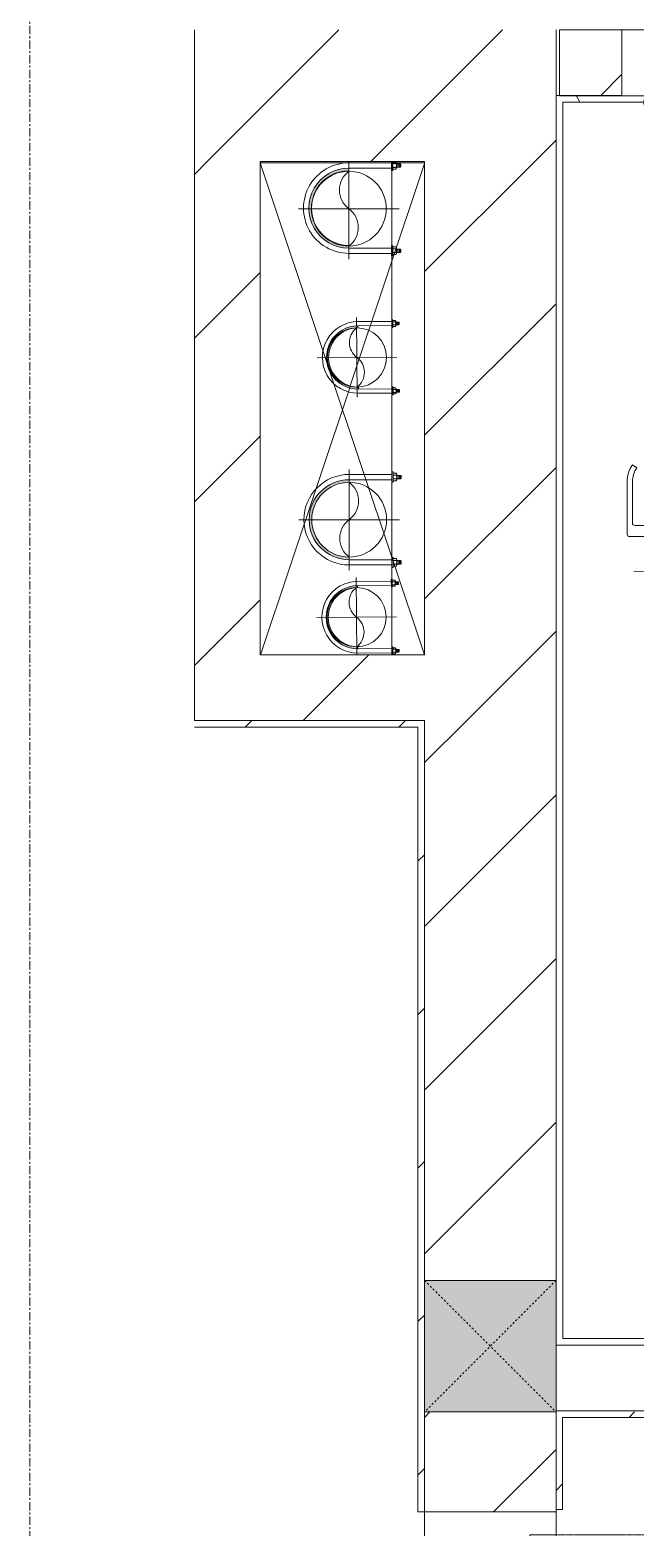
# Model space of a CAD drawing. Header units: millimetres. Extents: x 5359 to 218750, y -16347 to 109893.
# Drawn here: x 118253 to 119173, y 56460 to 58737 of the extents above; entities that cross this region are included whole.
import ezdxf

# ---------------------------------------------------------------- set-up
doc = ezdxf.new("R2010")
doc.units = ezdxf.units.MM
for name, pattern in [('Dash', [6, 3, -3]), ('Grid Line', [22.225, 12.7, -3.175, 3.175, -3.175]), ('IMPORT-CENTER _3_', [10.16, 6.35, -1.27, 1.27, -1.27]), ('NET VAN', [1.06, 0.53, -0.53])]:
    doc.linetypes.add(name, pattern=pattern)
for name, color, linetype, lineweight in [('0-1', 7, 'Continuous', 5), ('0-2', 9, 'Continuous', 9), ('A-DETL-GENF-1', 9, 'Continuous', 9), ('A-DETL-GENF-2', 9, 'NET VAN', 9), ('A-DOOR', 31, 'Continuous', 9), ('A-DOOR-1', 9, 'Continuous', 9), ('A-DOOR-FRAM', 31, 'Continuous', 9), ('A-FLOR-1', 9, 'Continuous', 9), ('A-WALL', 113, 'Continuous', 9), ('A-WALL-1', 53, 'Continuous', 18), ('A-WALL-3', 113, 'Continuous', 18), ('A-WALL-PATT-1', 10, 'Continuous', 9), ('A-WALL-PATT-2', 9, 'Continuous', 9), ('A-WALL-PATT-3', 111, 'Continuous', 9), ('G-IMPT', 8, 'Continuous', 9), ('G-IMPT-1', 8, 'IMPORT-CENTER _3_', 9), ('I-WALL-1', 53, 'Continuous', 18), ('I-WALL-3', 2, 'Continuous', 18), ('M-EQPM', 50, 'Continuous', 9), ('S-COLS', 52, 'Continuous', 9), ('S-COLS-1', 253, 'Continuous', 5), ('S-COLS-4', 52, 'Continuous', 18), ('S-COLS-5', 52, 'Dash', 9), ('S-COLS-HDLN', 52, 'Dash', 9), ('S-GRID-1', 1, 'Grid Line', 9)]:
    doc.layers.add(name, color=color, linetype=linetype, lineweight=lineweight)
pattern_1 = [(45, (0, 0), (-116.67262, 116.67262), [])]
pattern_2 = [(0, (0, 0), (894.08, 223.52), [73.762, -596.798, 73.762, -596.798, -3576.32]), (0, (0, 0), (894.08, 223.52), [-1341.12, 73.762, -1267.358, 73.762, -596.798, -1564.64]), (0, (0, 0), (894.08, 223.52), [-3352.8, 73.762, -373.278, 73.762, -1043.838]), (120, (335.28, 111.76), (-640.614, 662.536), [73.762, -596.798, 73.762, -4173.118]), (120, (335.28, 111.76), (-640.614, 662.536), [-744.322, -596.798, 73.762, -1267.358, -2235.2]), (120, (335.28, 111.76), (-640.614, 662.536), [-2682.24, 73.762, -596.798, 73.762, -1490.878]), (120, (335.28, 111.76), (-640.614, 662.536), [-3426.562, -373.278, 73.762, -1043.838]), (240, (447.04, 558.8), (-253.466, -886.056), [73.762, -596.798, 73.762, -4173.118]), (240, (447.04, 558.8), (-253.466, -886.056), [-744.322, -596.798, 73.762, -1267.358, -2235.2]), (240, (447.04, 558.8), (-253.466, -886.056), [-2682.24, 73.762, -596.798, 73.762, -1490.878]), (240, (447.04, 558.8), (-253.466, -886.056), [-3426.562, -373.278, 73.762, -1043.838])]
pattern_3 = [(45, (0, 0), (-124.4508, 124.4508), [])]

# ---------------------------------------------------------------- blocks, each defined once
blk = doc.blocks.new('NCV_TKTC_KET CAU_rvt-1-TKCS_MB ĐỊNH VỊ CỔNG-HÀNG RÀO')
at = {"layer": 'A-FLOR-1'}
blk.add_line((118602.5, 58534.9), (118852.5, 58534.9), dxfattribs=at)
blk = doc.blocks.new('DOOR_CW_01 CANH MO-PANEL KINH - DIG_02-800x2200-CỬA NHÔM KÍNH-401063-TKCS_MB ĐỊNH VỊ CỔNG-HÀNG RÀO')
at = {"layer": 'A-DETL-GENF-1'}
for p, q in [((-347, -182), (-347, -62)), ((-347, -62), (-307, -62)), ((-307, -62), (-307, -182)), ((-307, -182), (-347, -182)), ((-341, -196), (-341, -182)), ((-341, -182), (-313, -182)), ((-313, -182), (-313, -196)), ((-347, -196), (-341, -196)), ((-347, -638), (-347, -196)), ((-307, -196), (-313, -196)), ((-307, -196), (-307, -638)), ((-383.9, -611.2), (-377.3, -615.8)), ((-270.1, -611.2), (-276.7, -615.8)), ((-392, -637), (-392, -716.5)), ((-384, -699.5), (-384, -637)), ((-270, -699.5), (-270, -637)), ((-262, -637), (-262, -716.5)), ((-347, -638), (-341, -638)), ((-307, -652), (-347, -652)), ((-347, -652), (-347, -772)), ((-341, -652), (-341, -638)), ((-313, -652), (-341, -652)), ((-307, -638), (-313, -638)), ((-313, -638), (-313, -652)), ((-307, -772), (-307, -652)), ((-349, -703.5), (-380, -703.5)), ((-349, -692.2), (-349, -731.8)), ((-347, -692.2), (-349, -692.2)), ((-347, -692.2), (-347, -731.8)), ((-307, -692.2), (-307, -731.8)), ((-307, -692.2), (-305, -692.2)), ((-305, -692.2), (-305, -731.8)), ((-305, -703.5), (-274, -703.5)), ((-349, -720.5), (-388, -720.5)), ((-305, -720.5), (-266, -720.5)), ((-349, -731.8), (-347, -731.8)), ((-305, -731.8), (-307, -731.8)), ((-347, -772), (-307, -772))]:
    blk.add_line(p, q, dxfattribs=at)
blk.add_circle((-357, -60), 10, dxfattribs=at)
for centre, radius, start, end in [((-357, -60), 714, 268, 0), ((-347, -637), 45, 145, 180), ((-307, -637), 45, 360, 35), ((-347, -637), 37, 145, 180), ((-307, -637), 37, 0, 35), ((-380, -699.5), 4, 180, 270), ((-274, -699.5), 4, 270, 0), ((-388, -716.5), 4, 180, 270), ((-266, -716.5), 4, 270, 0)]:
    blk.add_arc(centre, radius, start, end, dxfattribs=at)
at = {"layer": 'A-DOOR-1'}
for p, q in [((-400, -50), (-400, 50)), ((-400, 50), (-350, 50)), ((-350, 50), (-350, 0)), ((350, 0), (350, 50)), ((350, 50), (400, 50)), ((400, 50), (400, -50)), ((-360, 0), (-360, -50)), ((-350, 0), (-360, 0)), ((360, 0), (350, 0)), ((360, -50), (360, 0)), ((-360, -50), (-400, -50)), ((-357, -50), (-332, -50)), ((400, -50), (360, -50))]:
    blk.add_line(p, q, dxfattribs=at)
blk = doc.blocks.new('NCV_TKTC_TANG 1_rvt-1-TKCS_MB ĐỊNH VỊ CỔNG-HÀNG RÀO')
at = {"layer": 'A-WALL-PATT-1'}
h = blk.add_hatch(dxfattribs=at)
h.set_pattern_fill('FP_2', color=256, style=0, pattern_type=2)
h.set_pattern_definition(pattern_3)
h.paths.add_polyline_path([(119057.6, 58636.9), (119152.6, 58636.9), (119152.6, 58736.9), (119057.6, 58736.9)])
h.paths.add_polyline_path([(120852.6, 58636.9), (120852.6, 58736.9), (119952.6, 58736.9), (119952.6, 58636.9)])
h = blk.add_hatch(dxfattribs=at)
h.set_pattern_fill('FP_4', color=256, style=0, pattern_type=2)
h.set_pattern_definition(pattern_2)
h.paths.add_polyline_path([(119062.6, 58627), (120852.6, 58627), (120852.6, 58637), (119052.6, 58637), (119052.6, 58627)])
h = blk.add_hatch(dxfattribs=at)
h.set_pattern_fill('FP_4', color=256, style=0, pattern_type=2)
h.set_pattern_definition(pattern_2)
h.paths.add_polyline_path([(119052.6, 56736.9), (120842.6, 56736.9), (120842.6, 56746.9), (119052.6, 56746.9)])
at = {"layer": 'A-WALL-PATT-2'}
h = blk.add_hatch(dxfattribs=at)
h.set_pattern_fill('FP_3', color=256, style=0, pattern_type=2)
h.set_pattern_definition(pattern_1)
h.paths.add_polyline_path([(119062.5, 53636.9), (119062.5, 55396.9), (119052.5, 55396.9), (119052.5, 53636.9)])
h.paths.add_polyline_path([(119052.5, 56486.9), (119062.5, 56486.9), (119062.5, 56636.9), (119052.5, 56635.3)])
h = blk.add_hatch(dxfattribs=at)
h.set_pattern_fill('FP_3', color=256, style=0, pattern_type=2)
h.set_pattern_definition(pattern_1)
h.paths.add_polyline_path([(122862.6, 56626.9), (122862.6, 56636.9), (119062.5, 56635.3), (119062.5, 56626.9), (121560.4, 56626.9)])
at = {"layer": 'A-WALL-1'}
for p, q in [((119152.6, 58736.9), (119057.6, 58736.9)), ((119057.6, 58736.9), (119057.6, 58636.9)), ((119057.6, 58636.9), (119152.6, 58636.9))]:
    blk.add_line(p, q, dxfattribs=at)
at = {"layer": 'I-WALL-1'}
for p, q in [((119152.6, 58637), (119052.6, 58637)), ((119052.6, 58637), (119052.6, 58627)), ((119052.6, 58627), (119052.6, 56746.9)), ((119062.6, 58627), (120842.6, 58627)), ((119062.6, 56746.9), (119062.6, 58627)), ((119052.6, 56746.9), (119052.6, 56736.9)), ((119052.6, 56736.9), (120842.6, 56736.9)), ((119254.1, 56746.9), (119062.6, 56746.9)), ((119062.5, 56636.9), (119052.5, 56636.9)), ((119052.5, 56636.9), (119052.5, 56486.9)), ((120852.6, 56636.9), (119062.5, 56636.9)), ((119062.5, 56486.9), (119062.5, 56626.9)), ((119062.5, 56626.9), (122862.6, 56626.9)), ((119052.5, 56486.9), (119062.5, 56486.9))]:
    blk.add_line(p, q, dxfattribs=at)
at = {"layer": 'A-DOOR-1'}
blk.add_blockref('DOOR_CW_01 CANH MO-PANEL KINH - DIG_02-800x2200-CỬA NHÔM KÍNH-401063-TKCS_MB ĐỊNH VỊ CỔNG-HÀNG RÀO', (119552.6, 58686.9), dxfattribs=at)
blk = doc.blocks.new('TKTC_XREF_251221_MB TANG 1 - TKTC_XREF_260130_MB TANG 1_dwg_CUM U_DN100-V202-TKCS_MB ĐỊNH VỊ CỔNG-HÀNG RÀO')
at = {"layer": 'G-IMPT'}
blk.add_hatch(color=256, dxfattribs=at).paths.add_polyline_path([(0, -61), (0, -57), (14.8, -55.1), (28.5, -49.4), (40.3, -40.3), (49.4, -28.5), (55.1, -14.8), (57, 0), (55.1, 14.8), (49.4, 28.5), (40.3, 40.3), (28.5, 49.4), (14.8, 55.1), (0, 57), (0, 61), (15.8, 58.9), (30.5, 52.8), (43.1, 43.1), (52.8, 30.5), (58.9, 15.8), (61, 0), (58.9, -15.8), (52.8, -30.5), (43.1, -43.1), (30.5, -52.8), (15.8, -58.9)])
for p, q in [((-79.1, 66.6), (-79.1, 63.4)), ((-76.6, 66.6), (-76.6, 63.4)), ((-74.6, 66.6), (-74.6, 63.4)), ((-72.7, 69.3), (-72.7, 60.7)), ((-66.9, 67.9), (-71.7, 67.9)), ((-66.9, 62.1), (-71.7, 62.1)), ((-65, 69), (0, 69)), ((-79.1, -63.4), (-79.1, -66.6)), ((-76.6, -63.4), (-76.6, -66.6)), ((-74.6, -63.4), (-74.6, -66.6)), ((-72.7, -60.7), (-72.7, -69.3)), ((-66.9, -62.1), (-71.7, -62.1)), ((-66.9, -67.9), (-71.7, -67.9)), ((-66.9, -72.7), (-66.9, -70.8)), ((-65, -69), (0, -69))]:
    blk.add_line(p, q, dxfattribs=at)
at = {"layer": 'G-IMPT', "flags": 128}
for points in [[(-72.7, 67.6), (-78.1, 67.6), (-78.1, 62.4), (-72.7, 62.4)], [(-71.7, 59.2), (-66.9, 59.2), (-66.9, 70.8), (-71.7, 70.8)], [(-66.9, 70.8), (-66.9, 72.7), (-65, 72.7), (-65, 57.3), (-66.9, 57.3), (-66.9, 59.2)], [(-65, 61), (0, 61), (0, 57)], [(-66.9, -59.2), (-66.9, -57.3), (-65, -57.3), (-65, -72.6)], [(-65, -61), (0, -61), (0, -57)], [(-72.7, -62.4), (-78.1, -62.4), (-78.1, -67.6), (-72.7, -67.6)], [(-71.7, -70.8), (-66.9, -70.8), (-66.9, -59.2), (-71.7, -59.2)]]:
    blk.add_lwpolyline(points, dxfattribs=at)
at = {"layer": 'G-IMPT'}
for centre, radius, start, end in [((-78.1, 66.6), 0.96, 90, 180), ((-78.1, 63.4), 0.96, 180, 270), ((-71.1, 69.3), 1.56, 112.6199, 247.3801), ((-67.9, 65), 4.8, 143.1301, 216.8699), ((-71.1, 60.7), 1.56, 112.6199, 247.3801), ((0, 0), 69, 270, 90), ((0, 0), 61, 270, 90), ((0, 0), 57, 270, 90), ((-78.1, -63.4), 0.96, 90, 180), ((-78.1, -66.6), 0.96, 180, 270), ((-71.1, -60.7), 1.56, 112.6199, 247.3801), ((-67.9, -65), 4.8, 143.1301, 216.8699), ((-71.1, -69.3), 1.56, 112.6199, 247.3801)]:
    blk.add_arc(centre, radius, start, end, dxfattribs=at)
blk = doc.blocks.new('TKTC_XREF_251221_MB TANG 1 - TKTC_XREF_260130_MB TANG 1_dwg_$cc-V203-TKCS_MB ĐỊNH VỊ CỔNG-HÀNG RÀO')
at = {"layer": 'G-IMPT'}
blk.add_circle((0, 0), 0.5, dxfattribs=at)
for centre, radius, start, end in [((0, 0), 0.5, 90, 270), ((0.188, 0.25), 0.313, 126.8699, 233.1301), ((-0.188, -0.25), 0.313, 306.8699, 53.1301)]:
    blk.add_arc(centre, radius, start, end, dxfattribs=at)
at = {"layer": 'G-IMPT-1'}
for p, q in [((0, -0.633), (0, 0.673)), ((-0.673, 0), (0.673, 0))]:
    blk.add_line(p, q, dxfattribs=at)
blk = doc.blocks.new('TKTC_XREF_251221_MB TANG 1 - TKTC_XREF_260130_MB TANG 1_dwg_$cc-4202122-TKCS_MB ĐỊNH VỊ CỔNG-HÀNG RÀO')
at = {"layer": 'G-IMPT'}
blk.add_circle((0, 0), 0.5, dxfattribs=at)
for centre, radius, start, end in [((0, 0), 0.5, 90, 270), ((0.188, 0.25), 0.313, 126.8699, 233.1301), ((-0.188, -0.25), 0.313, 306.8699, 53.1301)]:
    blk.add_arc(centre, radius, start, end, dxfattribs=at)
at = {"layer": 'G-IMPT-1'}
for p, q in [((0, -0.673), (0, 0.673)), ((-0.673, 0), (0.673, 0))]:
    blk.add_line(p, q, dxfattribs=at)
blk = doc.blocks.new('TKTC_XREF_251221_MB TANG 1 - TKTC_XREF_260130_MB TANG 1_dwg_CUM U_DN100-4202112-TKCS_MB ĐỊNH VỊ CỔNG-HÀNG RÀO')
at = {"layer": 'G-IMPT'}
blk.add_hatch(color=256, dxfattribs=at).paths.add_polyline_path([(0, 61), (0, 57), (14.8, 55.1), (28.5, 49.4), (40.3, 40.3), (49.4, 28.5), (55.1, 14.8), (57, 0), (55.1, -14.8), (49.4, -28.5), (40.3, -40.3), (28.5, -49.4), (14.8, -55.1), (0, -57), (0, -61), (15.8, -58.9), (30.5, -52.8), (43.1, -43.1), (52.8, -30.5), (58.9, -15.8), (61, 0), (58.9, 15.8), (52.8, 30.5), (43.1, 43.1), (30.5, 52.8), (15.8, 58.9)])
for p, q in [((-72.7, 69.3), (-72.7, 60.7)), ((-65, 69), (0, 69)), ((-79.1, 66.6), (-79.1, 63.4)), ((-76.6, 66.6), (-76.6, 63.4)), ((-74.6, 66.6), (-74.6, 63.4)), ((-66.9, 67.9), (-71.7, 67.9)), ((-66.9, 62.1), (-71.7, 62.1)), ((-79.1, -63.4), (-79.1, -66.6)), ((-76.6, -63.4), (-76.6, -66.6)), ((-74.6, -63.4), (-74.6, -66.6)), ((-72.7, -60.7), (-72.7, -69.3)), ((-66.9, -62.1), (-71.7, -62.1)), ((-66.9, -67.9), (-71.7, -67.9)), ((-65, -69), (0, -69))]:
    blk.add_line(p, q, dxfattribs=at)
at = {"layer": 'G-IMPT', "flags": 128}
for points in [[(-71.7, 59.2), (-66.9, 59.2), (-66.9, 70.8), (-71.7, 70.8)], [(-66.9, 70.8), (-66.9, 72.7), (-65, 72.7), (-65, 57.3), (-66.9, 57.3), (-66.9, 59.2)], [(-72.7, 67.6), (-78.1, 67.6), (-78.1, 62.4), (-72.7, 62.4)], [(-65, 61), (0, 61), (0, 57)], [(-72.7, -62.4), (-78.1, -62.4), (-78.1, -67.6), (-72.7, -67.6)], [(-71.7, -70.8), (-66.9, -70.8), (-66.9, -59.2), (-71.7, -59.2)], [(-66.9, -59.2), (-66.9, -57.3), (-65, -57.3), (-65, -72.7), (-66.9, -72.7), (-66.9, -70.8)], [(-65, -61), (0, -61), (0, -57)]]:
    blk.add_lwpolyline(points, dxfattribs=at)
at = {"layer": 'G-IMPT'}
for centre, radius, start, end in [((-71.1, 69.3), 1.56, 112.6199, 247.3801), ((0, 0), 69, 270, 90), ((-78.1, 66.6), 0.96, 90, 180), ((-78.1, 63.4), 0.96, 180, 270), ((-67.9, 65), 4.8, 143.1301, 216.8699), ((-71.1, 60.7), 1.56, 112.6199, 247.3801), ((0, 0), 61, 270, 90), ((0, 0), 57, 270, 90), ((-78.1, -63.4), 0.96, 90, 180), ((-78.1, -66.6), 0.96, 180, 270), ((-71.1, -60.7), 1.56, 112.6199, 247.3801), ((-67.9, -65), 4.8, 143.1301, 216.8699), ((-71.1, -69.3), 1.56, 112.6199, 247.3801)]:
    blk.add_arc(centre, radius, start, end, dxfattribs=at)
blk = doc.blocks.new('TKTC_XREF_251221_MB TANG 1 - TKTC_XREF_260130_MB TANG 1_dwg_CUM U_DN100-V204-TKCS_MB ĐỊNH VỊ CỔNG-HÀNG RÀO')
at = {"layer": 'G-IMPT'}
blk.add_hatch(color=256, dxfattribs=at).paths.add_polyline_path([(0, 61), (0, 57), (14.8, 55.1), (28.5, 49.4), (40.3, 40.3), (49.4, 28.5), (55.1, 14.8), (57, 0), (55.1, -14.8), (49.4, -28.5), (40.3, -40.3), (28.5, -49.4), (14.8, -55.1), (0, -57), (0, -61), (15.8, -58.9), (30.5, -52.8), (43.1, -43.1), (52.8, -30.5), (58.9, -15.8), (61, 0), (58.9, 15.8), (52.8, 30.5), (43.1, 43.1), (30.5, 52.8), (15.8, 58.9)])
for p, q in [((-72.7, 69.3), (-72.7, 60.7)), ((-65, 69), (0, 69)), ((-79.1, 66.6), (-79.1, 63.4)), ((-76.6, 66.6), (-76.6, 63.4)), ((-74.6, 66.6), (-74.6, 63.4)), ((-66.9, 67.9), (-71.7, 67.9)), ((-66.9, 62.1), (-71.7, 62.1)), ((-79.1, -63.4), (-79.1, -66.6)), ((-76.6, -63.4), (-76.6, -66.6)), ((-74.6, -63.4), (-74.6, -66.6)), ((-72.7, -60.7), (-72.7, -69.3)), ((-66.9, -62.1), (-71.7, -62.1)), ((-66.9, -67.9), (-71.7, -67.9)), ((-65, -69), (0, -69))]:
    blk.add_line(p, q, dxfattribs=at)
at = {"layer": 'G-IMPT', "flags": 128}
for points in [[(-71.7, 59.2), (-66.9, 59.2), (-66.9, 70.8), (-71.7, 70.8)], [(-66.9, 70.8), (-66.9, 72.7), (-65, 72.7), (-65, 57.3), (-66.9, 57.3), (-66.9, 59.2)], [(-72.7, 67.6), (-78.1, 67.6), (-78.1, 62.4), (-72.7, 62.4)], [(-65, 61), (0, 61), (0, 57)], [(-72.7, -62.4), (-78.1, -62.4), (-78.1, -67.6), (-72.7, -67.6)], [(-71.7, -70.8), (-66.9, -70.8), (-66.9, -59.2), (-71.7, -59.2)], [(-66.9, -59.2), (-66.9, -57.3), (-65, -57.3), (-65, -71)], [(-65, -61), (0, -61), (0, -57)]]:
    blk.add_lwpolyline(points, dxfattribs=at)
at = {"layer": 'G-IMPT'}
for centre, radius, start, end in [((-71.1, 69.3), 1.56, 112.6199, 247.3801), ((0, 0), 69, 270, 90), ((-78.1, 66.6), 0.96, 90, 180), ((-78.1, 63.4), 0.96, 180, 270), ((-67.9, 65), 4.8, 143.1301, 216.8699), ((-71.1, 60.7), 1.56, 112.6199, 247.3801), ((0, 0), 61, 270, 90), ((0, 0), 57, 270, 90), ((-78.1, -63.4), 0.96, 90, 180), ((-78.1, -66.6), 0.96, 180, 270), ((-71.1, -60.7), 1.56, 112.6199, 247.3801), ((-67.9, -65), 4.8, 143.1301, 216.8699), ((-71.1, -69.3), 1.56, 112.6199, 247.3801)]:
    blk.add_arc(centre, radius, start, end, dxfattribs=at)
blk = doc.blocks.new('TKTC_XREF_251221_MB TANG 1 - TKTC_XREF_260130_MB TANG 1_dwg_$cc-V205-TKCS_MB ĐỊNH VỊ CỔNG-HÀNG RÀO')
at = {"layer": 'G-IMPT'}
blk.add_circle((0, 0), 0.5, dxfattribs=at)
for centre, radius, start, end in [((0, 0), 0.5, 90, 270), ((0.188, 0.25), 0.313, 126.8699, 233.1301), ((-0.188, -0.25), 0.313, 306.8699, 53.1301)]:
    blk.add_arc(centre, radius, start, end, dxfattribs=at)
at = {"layer": 'G-IMPT-1'}
for p, q in [((0, -0.673), (0, 0.631)), ((-0.673, 0), (0.673, 0))]:
    blk.add_line(p, q, dxfattribs=at)
blk = doc.blocks.new('TKTC_XREF_251221_MB TANG 1 - TKTC_XREF_260130_MB TANG 1_dwg_CUM U_DN100-4202115-TKCS_MB ĐỊNH VỊ CỔNG-HÀNG RÀO')
at = {"layer": 'G-IMPT'}
blk.add_hatch(color=256, dxfattribs=at).paths.add_polyline_path([(0, -61), (0, -57), (14.8, -55.1), (28.5, -49.4), (40.3, -40.3), (49.4, -28.5), (55.1, -14.8), (57, 0), (55.1, 14.8), (49.4, 28.5), (40.3, 40.3), (28.5, 49.4), (14.8, 55.1), (0, 57), (0, 61), (15.8, 58.9), (37.7, 47.3), (43.1, 43.1), (52.8, 30.5), (58.9, 15.8), (61, 0), (58.9, -15.8), (52.8, -30.5), (43.1, -43.1), (30.5, -52.8), (15.8, -58.9)])
for p, q in [((-79.1, 66.6), (-79.1, 63.4)), ((-76.6, 66.6), (-76.6, 63.4)), ((-74.6, 66.6), (-74.6, 63.4)), ((-72.7, 69.3), (-72.7, 60.7)), ((-66.9, 67.9), (-71.7, 67.9)), ((-66.9, 62.1), (-71.7, 62.1)), ((-65, 69), (0, 69)), ((-79.1, -63.4), (-79.1, -66.6)), ((-76.6, -63.4), (-76.6, -66.6)), ((-74.6, -63.4), (-74.6, -66.6)), ((-72.7, -60.7), (-72.7, -69.3)), ((-66.9, -62.1), (-71.7, -62.1)), ((-66.9, -67.9), (-71.7, -67.9)), ((-65, -69), (0, -69))]:
    blk.add_line(p, q, dxfattribs=at)
at = {"layer": 'G-IMPT', "flags": 128}
for points in [[(-72.7, 67.6), (-78.1, 67.6), (-78.1, 62.4), (-72.7, 62.4)], [(-71.7, 59.2), (-66.9, 59.2), (-66.9, 70.8), (-71.7, 70.8)], [(-66.9, 70.8), (-66.9, 72.7), (-65, 72.7), (-65, 57.3), (-66.9, 57.3), (-66.9, 59.2)], [(-65, 61), (0, 61), (0, 57)], [(-66.9, -59.2), (-66.9, -57.3), (-65, -57.3), (-65, -72.7), (-66.9, -72.7), (-66.9, -70.8)], [(-65, -61), (0, -61), (0, -57)], [(-72.7, -62.4), (-78.1, -62.4), (-78.1, -67.6), (-72.7, -67.6)], [(-71.7, -70.8), (-66.9, -70.8), (-66.9, -59.2), (-71.7, -59.2)]]:
    blk.add_lwpolyline(points, dxfattribs=at)
at = {"layer": 'G-IMPT'}
for centre, radius, start, end in [((-78.1, 66.6), 0.96, 90, 180), ((-78.1, 63.4), 0.96, 180, 270), ((-71.1, 69.3), 1.56, 112.6199, 247.3801), ((-67.9, 65), 4.8, 143.1301, 216.8699), ((-71.1, 60.7), 1.56, 112.6199, 247.3801), ((0, 0), 69, 270, 90), ((0, 0), 61, 270, 90), ((0, 0), 57, 270, 90), ((-78.1, -63.4), 0.96, 90, 180), ((-78.1, -66.6), 0.96, 180, 270), ((-71.1, -60.7), 1.56, 112.6199, 247.3801), ((-67.9, -65), 4.8, 143.1301, 216.8699), ((-71.1, -69.3), 1.56, 112.6199, 247.3801)]:
    blk.add_arc(centre, radius, start, end, dxfattribs=at)
blk = doc.blocks.new('TKTC_XREF_251221_MB TANG 1 - TKTC_XREF_260130_MB TANG 1_dwg_$cc-4202118-TKCS_MB ĐỊNH VỊ CỔNG-HÀNG RÀO')
at = {"layer": 'G-IMPT'}
blk.add_circle((0, 0), 0.5, dxfattribs=at)
for centre, radius, start, end in [((0, 0), 0.5, 90, 270), ((0.188, 0.25), 0.313, 126.8699, 233.1301), ((-0.188, -0.25), 0.313, 306.8699, 53.1301)]:
    blk.add_arc(centre, radius, start, end, dxfattribs=at)
at = {"layer": 'G-IMPT-1'}
for p, q in [((0, -0.673), (0, 0.673)), ((-0.673, 0), (0.673, 0))]:
    blk.add_line(p, q, dxfattribs=at)
blk = doc.blocks.new('TKTC_XREF_251221_MB TANG 1 - TKTC_XREF_260130_MB TANG 1_dwg-4202109-TKCS_MB ĐỊNH VỊ CỔNG-HÀNG RÀO')
at = {"layer": 'G-IMPT'}
for p, q in [((-84349, -343559.7), (-84349, -342809.7)), ((-84299.2, -342809.6), (-84299.2, -343559.7))]:
    blk.add_line(p, q, dxfattribs=at)
for name, p, xscale, yscale, zscale, rotation in [('TKTC_XREF_251221_MB TANG 1 - TKTC_XREF_260130_MB TANG 1_dwg_$cc-V205-TKCS_MB ĐỊNH VỊ CỔNG-HÀNG RÀO', (-84414.3, -342881.5), 113.7150000000091, 113.7150000000091, 113.7150000000091, 359.9990086636432), ('TKTC_XREF_251221_MB TANG 1 - TKTC_XREF_260130_MB TANG 1_dwg_CUM U_DN100-V204-TKCS_MB ĐỊNH VỊ CỔNG-HÀNG RÀO', (-84414.3, -342880.6), 0.9975000000000005, 0.9975000000000005, 0.9975000000000005, 180.000991338195), ('TKTC_XREF_251221_MB TANG 1 - TKTC_XREF_260130_MB TANG 1_dwg_$cc-4202118-TKCS_MB ĐỊNH VỊ CỔNG-HÀNG RÀO', (-84402, -343107.7), 90.00000000005107, 90.00000000005107, 90.00000000005107, 0.3740267799372842), ('TKTC_XREF_251221_MB TANG 1 - TKTC_XREF_260130_MB TANG 1_dwg_CUM U_DN100-4202112-TKCS_MB ĐỊNH VỊ CỔNG-HÀNG RÀO', (-84413.8, -343354.4), 0.9974999999999965, 0.9974999999999965, 0.9974999999999965, 180.0009913385626), ('TKTC_XREF_251221_MB TANG 1 - TKTC_XREF_260130_MB TANG 1_dwg_$cc-V203-TKCS_MB ĐỊNH VỊ CỔNG-HÀNG RÀO', (-84402.6, -343502.7), 90.00000000005107, 90.00000000005107, 90.00000000005107, 0.3740267799372842)]:
    blk.add_blockref(name, p, dxfattribs=dict(xscale=xscale, yscale=yscale, zscale=zscale, rotation=rotation))
at = {"extrusion": (0, 0, -1)}
for name, p, xscale, yscale, zscale, rotation in [('TKTC_XREF_251221_MB TANG 1 - TKTC_XREF_260130_MB TANG 1_dwg_CUM U_DN100-4202115-TKCS_MB ĐỊNH VỊ CỔNG-HÀNG RÀO', (84400.1, -343107.7), 0.7894736842105242, 0.7894736842105242, -0.7894736842105242, 359.6259732184666), ('TKTC_XREF_251221_MB TANG 1 - TKTC_XREF_260130_MB TANG 1_dwg_$cc-4202122-TKCS_MB ĐỊNH VỊ CỔNG-HÀNG RÀO', (84413.8, -343354.4), 113.7150000000092, 113.7150000000092, -113.7150000000092, 179.9990086636432), ('TKTC_XREF_251221_MB TANG 1 - TKTC_XREF_260130_MB TANG 1_dwg_CUM U_DN100-V202-TKCS_MB ĐỊNH VỊ CỔNG-HÀNG RÀO', (84400.7, -343502.7), 0.7894736842105242, 0.7894736842105242, -0.7894736842105242, 359.6259732184666)]:
    blk.add_blockref(name, p, dxfattribs=dict(at, xscale=xscale, yscale=yscale, zscale=zscale, rotation=rotation))
blk = doc.blocks.new('TKTC_XREF_251221_MB TANG 1 - TKTC_XREF_251221_MB TANG 1-2038492-TKCS_MB ĐỊNH VỊ CỔNG-HÀNG RÀO')
blk.add_blockref('TKTC_XREF_251221_MB TANG 1 - TKTC_XREF_260130_MB TANG 1_dwg-4202109-TKCS_MB ĐỊNH VỊ CỔNG-HÀNG RÀO', (169499.1, 384109.7))
blk = doc.blocks.new('FD_05 - FD_05-1000x2200mm-835433-TKCS_MB ĐỊNH VỊ CỔNG-HÀNG RÀO')
at = {"layer": 'A-DETL-GENF-2'}
for p, q in [((510, -100), (470, -100)), ((470, -100), (470, -1120)), ((510, -1120), (510, -100)), ((470, -1120), (510, -1120))]:
    blk.add_line(p, q, dxfattribs=at)
blk.add_arc((510, -100), 1020, 180, 267.7525, dxfattribs=at)
at = {"layer": 'A-DOOR-FRAM'}
for p, q in [((-545, 100), (-500, 100)), ((-545, -100), (-545, 100)), ((-500, 100), (-500, -60)), ((500, 100), (545, 100)), ((500, -60), (500, 100)), ((545, 100), (545, -100)), ((-500, -60), (-510, -60)), ((-510, -60), (-510, -100)), ((510, -60), (500, -60)), ((510, -100), (510, -60)), ((-510, -100), (-545, -100)), ((545, -100), (510, -100))]:
    blk.add_line(p, q, dxfattribs=at)
blk = doc.blocks.new('G1_SOF - BO TRU - 200x200-3051103-TKCS_MB ĐỊNH VỊ CỔNG-HÀNG RÀO')
at = {"layer": 'S-COLS-HDLN'}
for p, q in [((-100, -100), (100, 100)), ((100, -100), (-100, 100))]:
    blk.add_line(p, q, dxfattribs=at)

msp = doc.modelspace()

# ---------------------------------------------------------------- hatches: boundary and pattern name
at = {"layer": 'A-WALL-PATT-3'}
h = msp.add_hatch(dxfattribs=at)
h.set_pattern_fill('FP_1', color=256, style=0, pattern_type=2)
h.set_pattern_definition(pattern_3)
h.paths.add_polyline_path([(118534.3, 58536.9), (119052.5, 58536.9), (119052.5, 58736.9), (118502.5, 58736.9), (118502.5, 58536.9)])
h = msp.add_hatch(dxfattribs=at)
h.set_pattern_fill('FP_1', color=256, style=0, pattern_type=2)
h.set_pattern_definition(pattern_3)
h.paths.add_polyline_path([(118502.5, 57786.9), (118602.5, 57786.9), (118602.5, 58536.9), (118502.5, 58536.9)])
h = msp.add_hatch(dxfattribs=at)
h.set_pattern_fill('FP_1', color=256, style=0, pattern_type=2)
h.set_pattern_definition(pattern_3)
h.paths.add_polyline_path([(119052.5, 57686.9), (119052.5, 58536.9), (118852.5, 58536.9), (118852.5, 57686.9)])
h = msp.add_hatch(dxfattribs=at)
h.set_pattern_fill('FP_1', color=256, style=0, pattern_type=2)
h.set_pattern_definition(pattern_3)
h.paths.add_polyline_path([(118534.3, 57686.9), (118852.5, 57686.9), (118852.5, 57786.9), (118502.5, 57786.9), (118502.5, 57686.9)])
h = msp.add_hatch(dxfattribs=at)
h.set_pattern_fill('FP_32', color=256, style=0, pattern_type=2)
h.set_pattern_definition(pattern_1)
h.paths.add_polyline_path([(118534.3, 57676.9), (118842.5, 57676.9), (118842.5, 57686.9), (118502.5, 57686.9), (118502.5, 57676.9)])
h = msp.add_hatch(dxfattribs=at)
h.set_pattern_fill('FP_32', color=256, style=0, pattern_type=2)
h.set_pattern_definition(pattern_1)
h.paths.add_polyline_path([(118842.5, 53636.9), (118852.5, 53636.9), (118852.5, 55393.3), (118842.5, 55391.1), (118842.5, 53646.9)])
h.paths.add_polyline_path([(118842.5, 56483.3), (118852.5, 56483.3), (118852.5, 57686.9), (118842.5, 57686.9), (118842.5, 56635.3)])
h = msp.add_hatch(dxfattribs=at)
h.set_pattern_fill('FP_1', color=256, style=0, pattern_type=2)
h.set_pattern_definition(pattern_3)
h.paths.add_polyline_path([(119052.5, 53636.9), (119052.5, 55393.3), (118852.5, 55393.3), (118852.5, 53636.9)])
h.paths.add_polyline_path([(119052.5, 56483.3), (119052.5, 56635.3), (118852.5, 56635.3), (118852.5, 56483.3), (119012.5, 56483.3)])
h.paths.add_polyline_path([(119052.5, 56835.3), (119052.5, 57686.9), (118852.5, 57686.9), (118852.5, 56835.3)])
at = {"layer": 'S-COLS-1'}
msp.add_hatch(color=256, dxfattribs=at).paths.add_polyline_path([(118852.5, 56635.3), (119052.5, 56635.3), (119052.5, 56835.3), (118852.5, 56835.3)])

# ---------------------------------------------------------------- linework, layer by layer
at = {"layer": '0-2'}
for p, q in [((118704.8, 58228.3), (118602.5, 58534.9)), ((118739.6, 58195.5), (118852.5, 58533.6)), ((118707.1, 58221.5), (118705.9, 58225.3)), ((118852.2, 57786.9), (118707.1, 58221.5)), ((118603.1, 57786.7), (118738.7, 58192.7)), ((118738.7, 58192.7), (118739.6, 58195.5))]:
    msp.add_line(p, q, dxfattribs=at)
at = {"layer": 'A-WALL'}
for p, q in [((118852.5, 57686.9), (118852.5, 56835.3)), ((118852.5, 56835.3), (119052.5, 56835.3)), ((118852.5, 56635.3), (118852.5, 56483.3)), ((119052.5, 56635.3), (118852.5, 56635.3))]:
    msp.add_line(p, q, dxfattribs=at)
at = {"layer": 'A-WALL-3'}
for p, q in [((118502.5, 58736.9), (118502.5, 57686.9)), ((119052.5, 56835.3), (119052.5, 58736.9)), ((118602.5, 57786.9), (118602.5, 58536.9)), ((118602.5, 58536.9), (118852.5, 58536.9)), ((118852.5, 58536.9), (118852.5, 57786.9)), ((118852.5, 57786.9), (118602.5, 57786.9)), ((118502.5, 57686.9), (118852.5, 57686.9)), ((119052.5, 56483.3), (119052.5, 56635.3))]:
    msp.add_line(p, q, dxfattribs=at)
at = {"layer": 'I-WALL-3'}
for p, q in [((118502.5, 57676.9), (118842.5, 57676.9)), ((118842.5, 57676.9), (118842.5, 56483.3)), ((118852.5, 56635.3), (118852.5, 56835.3)), ((118842.5, 56483.3), (118852.5, 56483.3))]:
    msp.add_line(p, q, dxfattribs=at)
at = {"layer": 'S-COLS'}
for p, q in [((119052.5, 56835.3), (118852.5, 56835.3)), ((118852.5, 56635.3), (119052.5, 56635.3))]:
    msp.add_line(p, q, dxfattribs=at)
at = {"layer": 'S-COLS-4'}
for p, q in [((118852.5, 56835.3), (118852.5, 56635.3)), ((119052.5, 56635.3), (119052.5, 56835.3))]:
    msp.add_line(p, q, dxfattribs=at)
at = {"layer": 'S-GRID-1'}
msp.add_line((118252.6, 13102.5), (118252.6, 80482.7), dxfattribs=at)

# ---------------------------------------------------------------- block references
at = {"layer": '0-1'}
for name in ['NCV_TKTC_KET CAU_rvt-1-TKCS_MB ĐỊNH VỊ CỔNG-HÀNG RÀO', 'NCV_TKTC_TANG 1_rvt-1-TKCS_MB ĐỊNH VỊ CỔNG-HÀNG RÀO']:
    msp.add_blockref(name, (0, 0), dxfattribs=at)
at = {"layer": 'A-DOOR', "rotation": 90.0000000000001}
msp.add_blockref('FD_05 - FD_05-1000x2200mm-835433-TKCS_MB ĐỊNH VỊ CỔNG-HÀNG RÀO', (118952.5, 55938.3), dxfattribs=at)
at = {"layer": 'M-EQPM'}
msp.add_blockref('TKTC_XREF_251221_MB TANG 1 - TKTC_XREF_251221_MB TANG 1-2038492-TKCS_MB ĐỊNH VỊ CỔNG-HÀNG RÀO', (33652.6, 17236.9), dxfattribs=at)
at = {"layer": 'S-COLS-5', "rotation": 180}
msp.add_blockref('G1_SOF - BO TRU - 200x200-3051103-TKCS_MB ĐỊNH VỊ CỔNG-HÀNG RÀO', (118952.5, 56735.3), dxfattribs=at)

doc.saveas('drawing.dxf')
